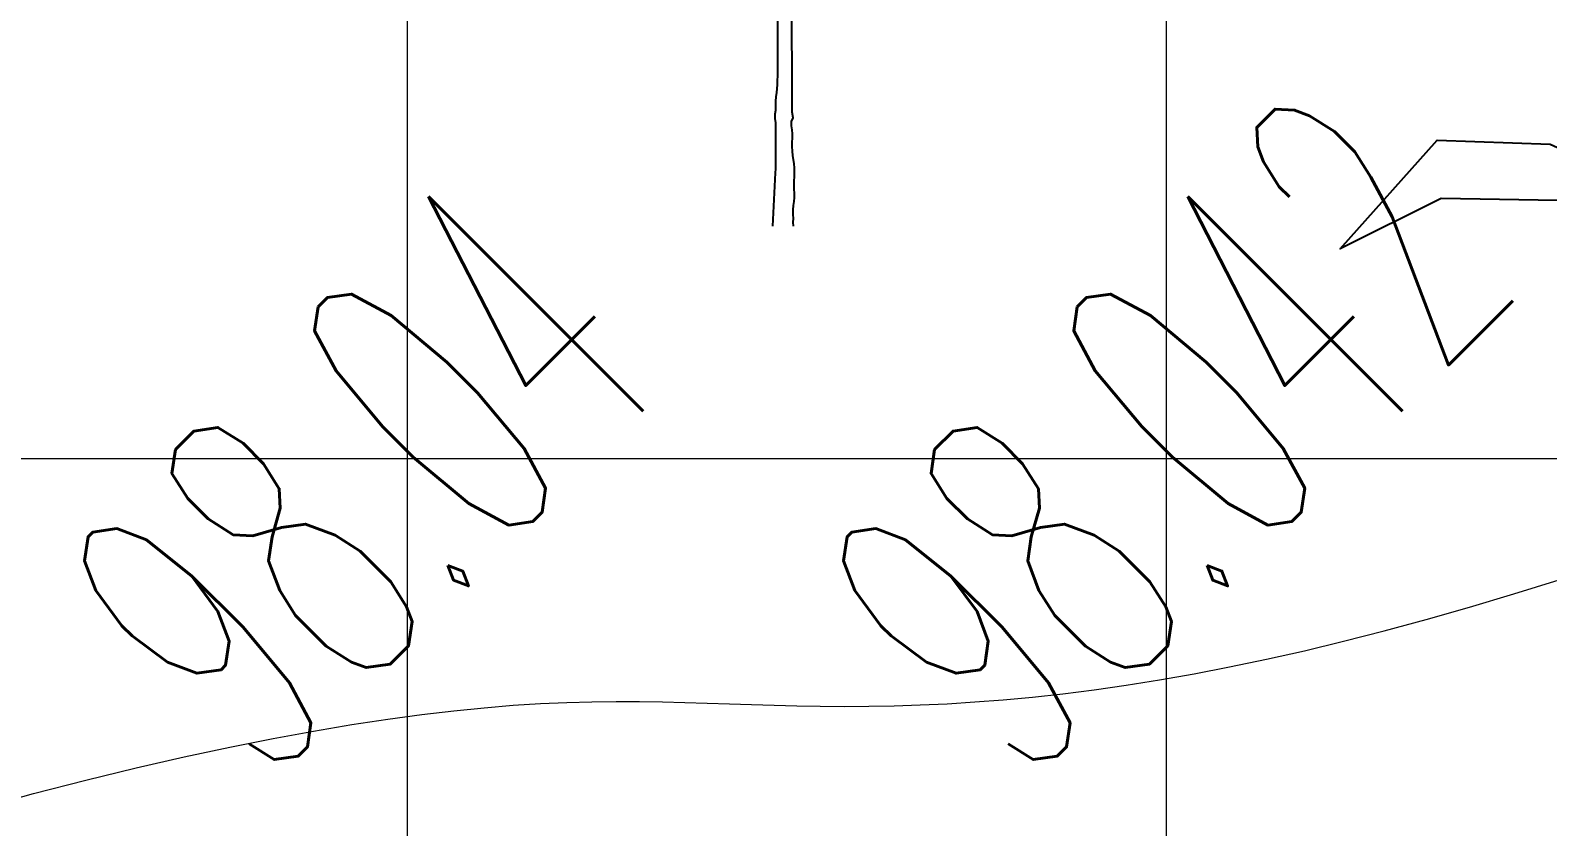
# Model space of a CAD drawing. Header units: millimetres. Extents: x 684983 to 685377, y 990360 to 990509.
# Drawn here: x 685067.021 to 685071.019, y 990441.069 to 990443.167 of the extents above; entities that cross this region are included whole.
import ezdxf

# ---------------------------------------------------------------- set-up
doc = ezdxf.new("R2010")
doc.units = ezdxf.units.MM
for name, color, linetype, lineweight in [('CON_1', 7, 'Continuous', 9), ('grid', 8, 'Continuous', 9), ('GRID LEVELS', 7, 'Continuous', 13)]:
    doc.layers.add(name, color=color, linetype=linetype, lineweight=lineweight)
doc.layers.add('MAHAGONY', color=7, linetype='Continuous')
doc.layers.add('SYMBOLS', color=7, linetype='Continuous')
doc.styles.get("Standard").update_dxf_attribs({"font": 'RomanS'})

# ---------------------------------------------------------------- blocks, each defined once
blk = doc.blocks.new('A$C11072AF8')
blk.add_hatch(color=3).paths.add_polyline_path([(0.7827, 0.03, 1), (0.7227, 0.03, 1)])
at = {"color": 3}
blk.add_line((0.7527, 0.03), (0.7578, 0.8082), dxfattribs=at)
blk.add_lwpolyline([(0.7538, 0.8315), (0.7578, 0.8627), (0.7578, 1.4423), (0.553, 1.2582), (0.4711, 0.9582), (0.4506, 1.2582), (0.5803, 1.3673), (0.7441, 1.4491), (0.553, 1.5309), (0.1775, 1.5377), (0, 1.4491), (0.1707, 1.64), (0.3687, 1.6332), (0.7441, 1.4627), (0.6486, 1.7423), (0.3687, 2.0219), (0.5803, 1.9059), (0.6622, 1.7082), (0.7441, 1.4559), (0.8397, 1.7491), (0.9489, 1.94), (1.1196, 2.015), (0.8397, 1.7218), (0.7373, 1.415), (1.0991, 1.6332), (1.3244, 1.6332), (1.5224, 1.4355), (1.3108, 1.5446), (0.9558, 1.5377), (0.7305, 1.4491), (0.9694, 1.34), (1.0513, 1.2377), (1.0445, 0.9173), (0.9489, 1.2446), (0.751, 1.4287), (0.7578, 0.8354), (0.7591, 0.8234)], dxfattribs=at)
blk.add_circle((0.7527, 0.03), 0.03, dxfattribs=at)
blk = doc.blocks.new('A$C0CA14312')
blk.add_blockref('A$C11072AF8', (0, 0))
blk = doc.blocks.new('CCONUT')
at = {"xscale": 0.6000000000000001, "yscale": 0.6000000000000001, "zscale": 0.6000000000000001}
blk.add_blockref('A$C0CA14312', (-0.4516, -0.018), dxfattribs=at)
blk = doc.blocks.new('TREE30')
at = {"color": 15, "flags": 128}
for points in [[(0.0278, -0.004), (0.0268, 0.007), (0.0278, 0.018), (0.0268, 0.029), (0.0268, 0.042), (0.0278, 0.0541), (0.0298, 0.0651), (0.0308, 0.0771), (0.0307, 0.0891), (0.0297, 0.1001), (0.0297, 0.1241), (0.0307, 0.1351), (0.0307, 0.1602), (0.0297, 0.1712), (0.0256, 0.1952), (0.0246, 0.2072), (0.0236, 0.2202), (0.0236, 0.2322), (0.0246, 0.2442), (0.0246, 0.2562), (0.0236, 0.2672), (0.0216, 0.2782), (0.0216, 0.2913), (0.0265, 0.3013), (0.0235, 0.3173), (0.0233, 0.6649)], [(-0.0176, 0.5908), (-0.0176, 0.4183), (-0.0186, 0.4073), (-0.0186, 0.3943), (-0.0206, 0.3723), (-0.0225, 0.3603), (-0.0235, 0.3483), (-0.0235, 0.3222), (-0.0245, 0.3112), (-0.0245, 0.2992), (-0.0235, 0.2872), (-0.0234, 0.1571), (-0.0244, 0.1461), (-0.0313, -0.0036)]]:
    blk.add_lwpolyline(points, dxfattribs=at)

msp = doc.modelspace()

# ---------------------------------------------------------------- linework, layer by layer
at = {"layer": 'CON_1', "color": 49, "linetype": 'Continuous', "elevation": 98, "flags": 128}
msp.add_lwpolyline([(685066.8882, 990441.117), (685067.0299, 990441.1561), (685067.1673, 990441.1916), (685067.2998, 990441.2238), (685067.4266, 990441.2526), (685067.547, 990441.2783), (685067.6606, 990441.3009), (685067.7675, 990441.3206), (685067.8682, 990441.3377), (685067.963, 990441.3522), (685068.0525, 990441.3643), (685068.1371, 990441.3743), (685068.2171, 990441.3823), (685068.293, 990441.3885), (685068.3653, 990441.393), (685068.4344, 990441.3961), (685068.5006, 990441.398), (685068.5644, 990441.3987), (685068.6263, 990441.3985), (685068.6867, 990441.3976), (685068.746, 990441.3962), (685068.8046, 990441.3944), (685068.863, 990441.3924), (685068.9215, 990441.3903), (685068.9807, 990441.3885), (685069.0409, 990441.387), (685069.1025, 990441.386), (685069.1657, 990441.3856), (685069.2306, 990441.386), (685069.2973, 990441.3873), (685069.3659, 990441.3895), (685069.4365, 990441.3928), (685069.5092, 990441.3973), (685069.5842, 990441.4031), (685069.6615, 990441.4104), (685069.7413, 990441.4191), (685069.8237, 990441.4295), (685069.9087, 990441.4416), (685069.9965, 990441.4556), (685070.0872, 990441.4716), (685070.181, 990441.4896), (685070.2778, 990441.5098), (685070.3779, 990441.5323), (685070.4813, 990441.5573), (685070.5881, 990441.5847), (685070.6985, 990441.6148), (685070.8125, 990441.6475), (685070.9294, 990441.6825), (685071.0487, 990441.7193)], dxfattribs=at)
at = {"layer": 'grid'}
for p, q in [((685068.0136, 990509.1548), (685068.0136, 990370.8996)), ((685070.0136, 990509.1548), (685070.0136, 990370.8996)), ((685085.1957, 990442.0381), (684982.7636, 990442.0381))]:
    msp.add_line(p, q, dxfattribs=at)

# ---------------------------------------------------------------- block references
at = {"layer": 'MAHAGONY', "color": 7, "xscale": 0.9355958136093464, "yscale": 0.9355958136093464, "zscale": 0.9355958136093464}
msp.add_blockref('TREE30', (685069.006, 990442.655, 98.101), dxfattribs=at)
at = {"layer": 'SYMBOLS', "ltscale": 10, "xscale": 2.5, "yscale": 2.5, "zscale": 2.5}
msp.add_blockref('CCONUT', (685071.601, 990440.463, 97.92), dxfattribs=at)

# ---------------------------------------------------------------- texts
at = {"layer": 'GRID LEVELS', "width": 0.5}
for s, p in [('98.042', (685069.63, 990441.1578, 98.0421)), ('98.04', (685067.63, 990441.1578, 98.0396))]:
    msp.add_text(s, height=0.8, rotation=45, dxfattribs=at).set_placement(p)

doc.saveas('drawing.dxf')
